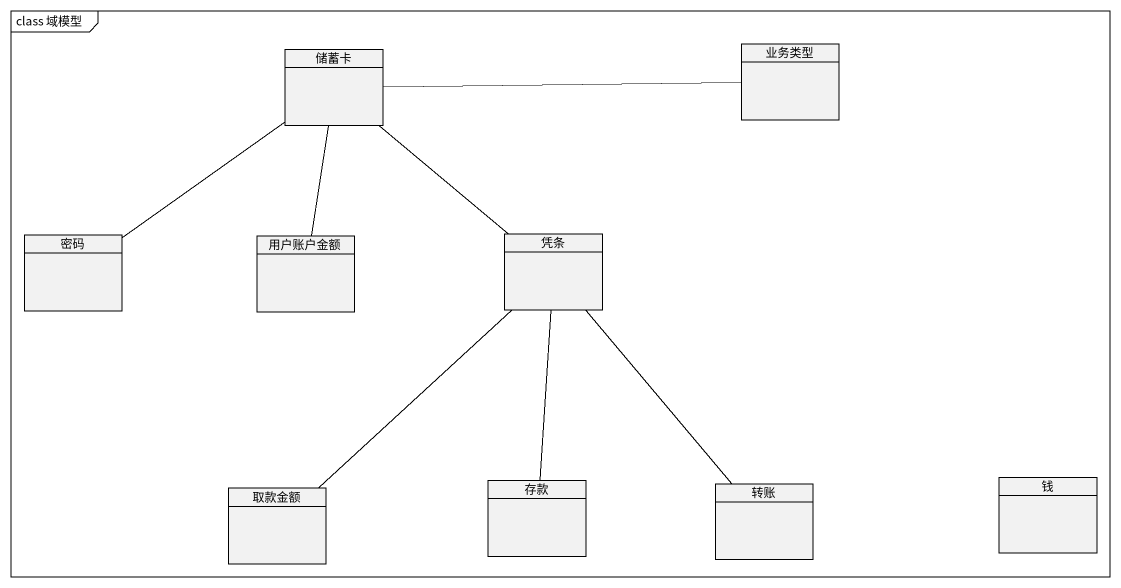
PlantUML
@startuml
mainframe class 域模型
hide circle
hide empty members
class 储蓄卡
class 业务类型
class 密码
class 用户账户金额
class 凭条
class 取款金额
class 存款
class 转账
class 钱
储蓄卡 -right- 业务类型
储蓄卡 -- 密码
储蓄卡 -- 用户账户金额
储蓄卡 -- 凭条
凭条 -- 取款金额
凭条 -- 存款
凭条 -- 转账
@enduml
